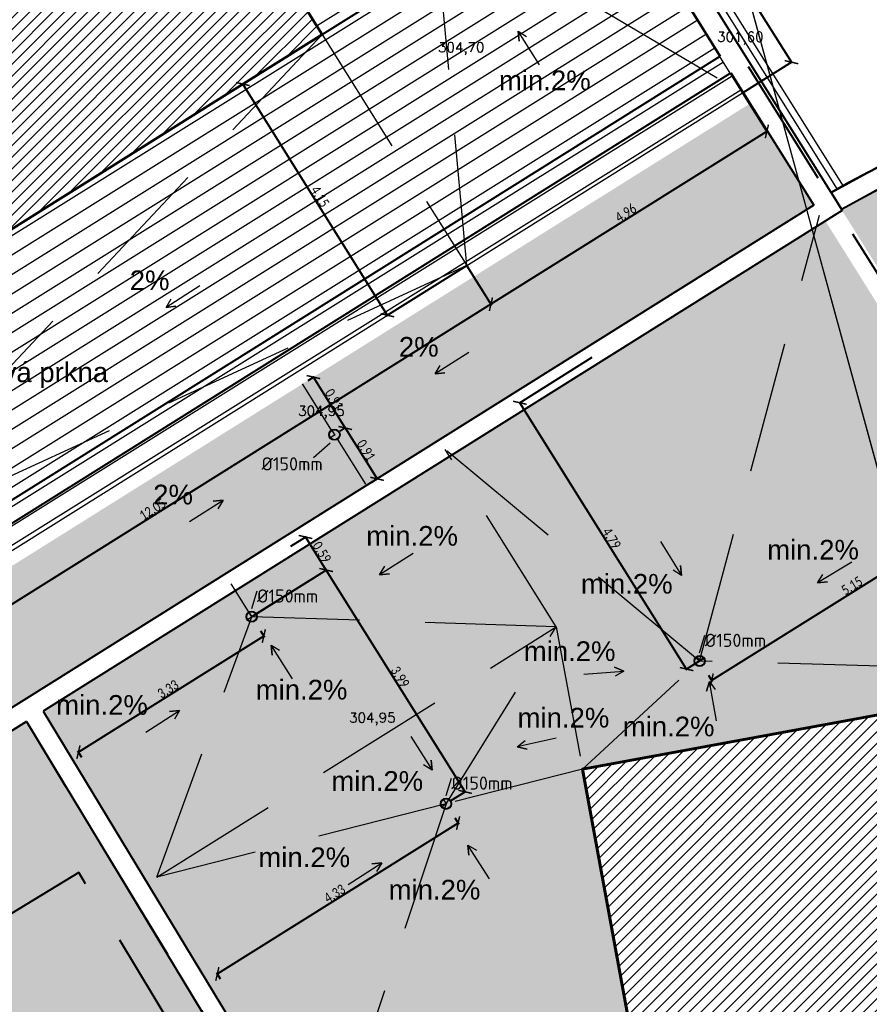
# Model space of a CAD drawing. Header units: metres. Extents: x -741772 to -729469, y -1051765 to -1042288.
# Drawn here: x -741407.81 to -741394.87, y -1051392.93 to -1051377.94 of the extents above; entities that cross this region are included whole.
import ezdxf

# ---------------------------------------------------------------- set-up
doc = ezdxf.new("R2010")
doc.units = ezdxf.units.M
doc.header["$LTSCALE"] = 4
doc.header["$MEASUREMENT"] = 0
doc.linetypes.add('DASHED', pattern=[0.75, 0.5, -0.25])
doc.linetypes.add('ČERCHOVANÁ', pattern=[1, 0.5, -0.25, 0, -0.25])
doc.layers.get('Defpoints').update_dxf_attribs({"lineweight": 9})
for name, color, linetype, lineweight in [('_navrhovany stav objekty', 253, 'Continuous', 25), ('_navrhovany stav ploch', 253, 'Continuous', 25), ('_navrhovany stav podzemni', 253, 'DASHED', 25), ('ABMV_popisky', 7, 'Continuous', 15), ('ABMV_popisky objektu', 7, 'Continuous', 9), ('ABMV_popisky povrchu', 250, 'Continuous', 9), ('ABMV_TERASY_ODVODNENI', 7, 'Continuous', 13), ('K_OSY', 7, 'Continuous', 9), ('K_TERASY', 251, 'Continuous', 5), ('K_VPUSTE', 251, 'Continuous', 5)]:
    doc.layers.add(name, color=color, linetype=linetype, lineweight=lineweight)
for name, color, linetype, lineweight, true_color in [('ABMV_popisy vysek', 251, 'Continuous', 15, 0x505050), ('ABMV_TERASY', 7, 'Continuous', 13, 0xbc7676), ('Katastr_1', 7, 'Continuous', 13, 0xafbfcf), ('ZELEN-NAVRH-NA KONSTRUKCI', 7, 'Continuous', 15, 0xadbb3e)]:
    doc.layers.add(name, color=color, linetype=linetype, lineweight=lineweight, true_color=true_color)
doc.layers.add('ABMV_sachty', color=6, linetype='Continuous')
doc.layers.add('ZELEN-NAVRH', color=7, linetype='Continuous', true_color=0x868970)
doc.styles.add('Calibri', font='calibri.ttf', dxfattribs={"width": 0.8, "height": 1.5})
doc.styles.add('CARY', font='simplex.shx', dxfattribs={"height": 1.5})
doc.styles.add('ISOCPEUR_3', font='isocpeur.ttf', dxfattribs={"height": 100})
doc.styles.get("Standard").update_dxf_attribs({"font": 'arial.ttf'})
doc.dimstyles.new('PARTER _100', dxfattribs={"dimtxt": 1.5, "dimasz": 0.2, "dimexe": 0.18, "dimexo": 0.0625, "dimgap": 0.12, "dimtad": 1, "dimzin": 0, "dimdsep": 46, "dimtxsty": 'Calibri', "dimblk": 'ARCHTICK', "dimcen": 0.09, "dimclrd": 256, "dimclre": 256, "dimadec": 0, "dimazin": 0, "dimtfac": 1, "dimtofl": 0, "dimtmove": 0, "dimatfit": 3, "dimfxl": 1, "dimtolj": 1, "dimtzin": 0, "dimarcsym": 0})
pattern_1 = [(45, (0, 0), (-0.088388347648, 0.088388347648), [])]
pattern_2 = [(50, (0, 0), (1.0758902739, -0.0941282025), [0.1125, -1.2375]), (355, (0, 0), (-0.2081270004, 1.12828820055), [0.09, -0.99]), (100.45144446, (0.0897, -0.0078), (0.8677632701, 1.03415998645), [0.095610288, -1.051713168]), (46.1842, (0, 0.3), (1.600861996, -0.2482789212), [0.16875, -1.85625]), (96.63563549, (0.1334, 0.2793), (1.4019929185, 1.4611779012), [0.143415513, -1.57757064]), (351.18416399, (0, 0.3), (1.4019929176, 1.4611779004), [0.135, -1.4850000015]), (21, (0.15, 0.225), (0.8953605782, -0.603928336), [0.1125, -1.2375]), (326, (0.15, 0.225), (0.3649729979, 1.0877250676), [0.09, -0.99]), (71.45144474, (0.2246, 0.1747), (1.2603335651, 0.4837967292), [0.095610285, -1.051713168]), (37.5, (0, 0), (0.01823978298, 0.49934078075), [0, -0.978, 0, -1.005, 0, -0.99375]), (7.5, (0, 0), (0.39460430616, 0.59161756782), [0, -0.573, 0, -0.9555, 0, -0.37875]), (327.5, (-0.3345, 0), (0.80073365426, -0.0338323076), [0, -0.375, 0, -1.17, 0, -1.5525]), (317.5, (-0.4845, 0), (0.874779254, 0.1501574735), [0, -0.4875, 0, -0.777, 0, -1.1025])]

# ---------------------------------------------------------------- blocks, each defined once
blk = doc.blocks.new('katastr nemovistosti')
at = {"layer": 'Katastr_1'}
for p, q in [((16.89, 3.06), (-1.69, 71.08)), ((8.3, 34.5), (16.89, 3.06))]:
    blk.add_line(p, q, dxfattribs=at)
blk = doc.blocks.new('_ArchTick')
at = {"color": 0, "linetype": 'ByBlock', "const_width": 0.15}
blk.add_lwpolyline([(-0.5, -0.5), (0.5, 0.5)], dxfattribs=at)
blk = doc.blocks.new('*D137')
at = {"layer": 'Defpoints', "color": 0, "transparency": 16777216}
for p in [(-741401.411, -1051376.231), (-741400.963, -1051376.758), (-741403.208, -1051378.164)]:
    blk.add_point(p, dxfattribs=at)
at = {"layer": 'K_VPUSTE', "lineweight": -2, "transparency": 16777216}
for p, q in [((-741401.406, -1051376.228), (-741401.311, -1051376.169)), ((-741401.327, -1051376.178), (-741400.963, -1051376.758)), ((-741403.202, -1051378.161), (-741400.948, -1051376.749))]:
    blk.add_line(p, q, dxfattribs=at)
at = {"layer": 'K_VPUSTE', "lineweight": -2, "transparency": 16777216, "xscale": 0.15, "yscale": 0.15, "zscale": 0.15}
for p, rotation in [((-741401.327, -1051376.178), 122.0612498858782), ((-741400.963, -1051376.758), 302.0612498858782)]:
    blk.add_blockref('_ArchTick', p, dxfattribs=dict(at, rotation=rotation))
at = {"layer": 'K_VPUSTE', "color": 0, "transparency": 16777216, "insert": (-741401.07, -1051376.421), "char_height": 0.15, "width": 0.10203, "attachment_point": 5, "rotation": 302.0612, "style": 'Calibri'}
blk.add_mtext('\\A1;0.68', dxfattribs=at)
blk = doc.blocks.new('SLK_prostup_strop_kulaty - SLK_prostup_strop_kulaty-1661807-k_1pp')
at = {"lineweight": 5}
blk.add_circle((0, 0), 75, dxfattribs=at)
at = {"layer": 'K_OSY', "linetype": 'ČERCHOVANÁ', "lineweight": 5, "ltscale": 10}
for p, q in [((-90, 0), (90, 0)), ((0, 90), (0, -90))]:
    blk.add_line(p, q, dxfattribs=at)
blk = doc.blocks.new('*D144')
at = {"layer": 'Defpoints', "color": 0, "transparency": 16777216}
for p in [(-741401.186, -1051390.087), (-741404.8, -1051392.468), (-741404.747, -1051392.553)]:
    blk.add_point(p, dxfattribs=at)
at = {"layer": 'K_VPUSTE', "lineweight": -2, "transparency": 16777216}
for p, q in [((-741401.133, -1051390.171), (-741404.8, -1051392.468)), ((-741401.182, -1051390.092), (-741401.123, -1051390.187)), ((-741404.75, -1051392.548), (-741404.809, -1051392.453))]:
    blk.add_line(p, q, dxfattribs=at)
at = {"layer": 'K_VPUSTE', "lineweight": -2, "transparency": 16777216, "xscale": 0.15, "yscale": 0.15, "zscale": 0.15}
for p, rotation in [((-741401.133, -1051390.171), 32.06124777375148), ((-741404.8, -1051392.468), 212.0612477737515)]:
    blk.add_blockref('_ArchTick', p, dxfattribs=dict(at, rotation=rotation))
at = {"layer": 'K_VPUSTE', "color": 0, "transparency": 16777216, "insert": (-741403.013, -1051391.245), "char_height": 0.15, "width": 0.10617, "attachment_point": 5, "rotation": 32.0612, "style": 'Calibri'}
blk.add_mtext('\\A1;4.33', dxfattribs=at)
blk = doc.blocks.new('*D145')
at = {"layer": 'Defpoints', "color": 0, "transparency": 16777216}
for p in [(-741403.142, -1051386.317), (-741404.277, -1051387.028), (-741401.237, -1051389.827)]:
    blk.add_point(p, dxfattribs=at)
at = {"layer": 'K_VPUSTE', "lineweight": -2, "transparency": 16777216}
for p, q in [((-741404.271, -1051387.025), (-741403.127, -1051386.308)), ((-741401.026, -1051389.695), (-741403.142, -1051386.317)), ((-741401.232, -1051389.824), (-741401.011, -1051389.686))]:
    blk.add_line(p, q, dxfattribs=at)
at = {"layer": 'K_VPUSTE', "lineweight": -2, "transparency": 16777216, "xscale": 0.15, "yscale": 0.15, "zscale": 0.15}
for p, rotation in [((-741403.142, -1051386.317), 122.0612498858782), ((-741401.026, -1051389.695), 302.0612498858782)]:
    blk.add_blockref('_ArchTick', p, dxfattribs=dict(at, rotation=rotation))
at = {"layer": 'K_VPUSTE', "color": 0, "transparency": 16777216, "insert": (-741402.017, -1051387.945), "char_height": 0.15, "width": 0.10949, "attachment_point": 5, "rotation": 302.0612, "style": 'Calibri'}
blk.add_mtext('\\A1;3.99', dxfattribs=at)
blk = doc.blocks.new('*D146')
at = {"layer": 'Defpoints', "color": 0, "transparency": 16777216}
for p in [(-741403.457, -1051385.814), (-741403.686, -1051385.958), (-741404.197, -1051386.978)]:
    blk.add_point(p, dxfattribs=at)
at = {"layer": 'K_VPUSTE', "lineweight": -2, "transparency": 16777216}
for p, q in [((-741403.681, -1051385.954), (-741403.442, -1051385.805)), ((-741403.142, -1051386.317), (-741403.457, -1051385.814)), ((-741404.192, -1051386.975), (-741403.127, -1051386.308))]:
    blk.add_line(p, q, dxfattribs=at)
at = {"layer": 'K_VPUSTE', "lineweight": -2, "transparency": 16777216, "xscale": 0.15, "yscale": 0.15, "zscale": 0.15}
for p, rotation in [((-741403.457, -1051385.814), 122.0612498858782), ((-741403.142, -1051386.317), 302.0612498858782)]:
    blk.add_blockref('_ArchTick', p, dxfattribs=dict(at, rotation=rotation))
at = {"layer": 'K_VPUSTE', "color": 0, "transparency": 16777216, "insert": (-741403.208, -1051386.045), "char_height": 0.15, "width": 0.10949, "attachment_point": 5, "rotation": 302.0612, "style": 'Calibri'}
blk.add_mtext('\\A1;0.59', dxfattribs=at)
blk = doc.blocks.new('*D147')
at = {"layer": 'Defpoints', "color": 0, "transparency": 16777216}
for p in [(-741404.146, -1051387.238), (-741406.916, -1051389.091), (-741406.862, -1051389.175)]:
    blk.add_point(p, dxfattribs=at)
at = {"layer": 'K_VPUSTE', "lineweight": -2, "transparency": 16777216}
for p, q in [((-741404.092, -1051387.322), (-741406.916, -1051389.091)), ((-741404.142, -1051387.243), (-741404.083, -1051387.338)), ((-741406.866, -1051389.17), (-741406.925, -1051389.075))]:
    blk.add_line(p, q, dxfattribs=at)
at = {"layer": 'K_VPUSTE', "lineweight": -2, "transparency": 16777216, "xscale": 0.15, "yscale": 0.15, "zscale": 0.15}
for p, rotation in [((-741404.092, -1051387.322), 32.06124777375148), ((-741406.916, -1051389.091), 212.0612477737515)]:
    blk.add_blockref('_ArchTick', p, dxfattribs=dict(at, rotation=rotation))
at = {"layer": 'K_VPUSTE', "color": 0, "transparency": 16777216, "insert": (-741405.551, -1051388.131), "char_height": 0.15, "width": 0.10617, "attachment_point": 5, "rotation": 32.0612, "style": 'Calibri'}
blk.add_mtext('\\A1;3.33', dxfattribs=at)
blk = doc.blocks.new('*D148')
at = {"layer": 'Defpoints', "color": 0, "transparency": 16777216}
for p in [(-741399.091, -1051383.079), (-741400.193, -1051383.77), (-741397.376, -1051387.653)]:
    blk.add_point(p, dxfattribs=at)
at = {"layer": 'K_VPUSTE', "lineweight": -2, "transparency": 16777216}
for p, q in [((-741399.096, -1051383.083), (-741400.208, -1051383.779)), ((-741397.652, -1051387.826), (-741400.193, -1051383.77)), ((-741397.381, -1051387.656), (-741397.668, -1051387.836))]:
    blk.add_line(p, q, dxfattribs=at)
at = {"layer": 'K_VPUSTE', "lineweight": -2, "transparency": 16777216, "xscale": 0.15, "yscale": 0.15, "zscale": 0.15}
for p, rotation in [((-741400.193, -1051383.77), 122.0612498858782), ((-741397.652, -1051387.826), 302.0612498858782)]:
    blk.add_blockref('_ArchTick', p, dxfattribs=dict(at, rotation=rotation))
at = {"layer": 'K_VPUSTE', "color": 0, "transparency": 16777216, "insert": (-741398.795, -1051385.834), "char_height": 0.15, "width": 0.10949, "attachment_point": 5, "rotation": 302.0612, "style": 'Calibri'}
blk.add_mtext('\\A1;4.79', dxfattribs=at)
blk = doc.blocks.new('*D149')
at = {"layer": 'Defpoints', "color": 0, "transparency": 16777216}
for p in [(-741392.906, -1051385.263), (-741392.853, -1051385.348), (-741397.324, -1051387.913)]:
    blk.add_point(p, dxfattribs=at)
at = {"layer": 'K_VPUSTE', "lineweight": -2, "transparency": 16777216}
for p, q in [((-741392.856, -1051385.342), (-741392.915, -1051385.248)), ((-741397.271, -1051387.997), (-741392.906, -1051385.263)), ((-741397.321, -1051387.918), (-741397.262, -1051388.013))]:
    blk.add_line(p, q, dxfattribs=at)
at = {"layer": 'K_VPUSTE', "lineweight": -2, "transparency": 16777216, "xscale": 0.15, "yscale": 0.15, "zscale": 0.15}
for p, rotation in [((-741392.906, -1051385.263), 32.06124777375154), ((-741397.271, -1051387.997), 212.0612477737515)]:
    blk.add_blockref('_ArchTick', p, dxfattribs=dict(at, rotation=rotation))
at = {"layer": 'K_VPUSTE', "color": 0, "transparency": 16777216, "insert": (-741395.135, -1051386.555), "char_height": 0.15, "width": 0.10617, "attachment_point": 5, "rotation": 32.0612, "style": 'Calibri'}
blk.add_mtext('\\A1;5.15', dxfattribs=at)
blk = doc.blocks.new('*D150')
at = {"layer": 'Defpoints', "color": 0, "transparency": 16777216}
for p in [(-741403.422, -1051383.432), (-741403.337, -1051383.379), (-741402.937, -1051384.207)]:
    blk.add_point(p, dxfattribs=at)
at = {"layer": 'K_VPUSTE', "lineweight": -2, "transparency": 16777216}
for p, q in [((-741403.416, -1051383.429), (-741403.322, -1051383.37)), ((-741402.852, -1051384.154), (-741403.337, -1051383.379)), ((-741402.931, -1051384.203), (-741402.837, -1051384.144))]:
    blk.add_line(p, q, dxfattribs=at)
at = {"layer": 'K_VPUSTE', "lineweight": -2, "transparency": 16777216, "xscale": 0.15, "yscale": 0.15, "zscale": 0.15}
for p, rotation in [((-741403.337, -1051383.379), 122.0612498858782), ((-741402.852, -1051384.154), 302.0612498858782)]:
    blk.add_blockref('_ArchTick', p, dxfattribs=dict(at, rotation=rotation))
at = {"layer": 'K_VPUSTE', "color": 0, "transparency": 16777216, "insert": (-741403.019, -1051383.719), "char_height": 0.15, "width": 0.10949, "attachment_point": 5, "rotation": 302.0612, "style": 'Calibri'}
blk.add_mtext('\\A1;0.91', dxfattribs=at)
blk = doc.blocks.new('*D151')
at = {"layer": 'Defpoints', "color": 0, "transparency": 16777216}
for p in [(-741402.937, -1051384.207), (-741402.367, -1051384.928), (-741402.452, -1051384.981)]:
    blk.add_point(p, dxfattribs=at)
at = {"layer": 'K_VPUSTE', "lineweight": -2, "transparency": 16777216}
for p, q in [((-741402.931, -1051384.203), (-741402.837, -1051384.144)), ((-741402.852, -1051384.154), (-741402.367, -1051384.928)), ((-741402.446, -1051384.978), (-741402.352, -1051384.918))]:
    blk.add_line(p, q, dxfattribs=at)
at = {"layer": 'K_VPUSTE', "lineweight": -2, "transparency": 16777216, "xscale": 0.15, "yscale": 0.15, "zscale": 0.15}
for p, rotation in [((-741402.852, -1051384.154), 122.0664494828749), ((-741402.367, -1051384.928), 302.0664494828749)]:
    blk.add_blockref('_ArchTick', p, dxfattribs=dict(at, rotation=rotation))
at = {"layer": 'K_VPUSTE', "color": 0, "transparency": 16777216, "insert": (-741402.534, -1051384.494), "char_height": 0.15, "width": 0.10949, "attachment_point": 5, "rotation": 302.0664, "style": 'Calibri'}
blk.add_mtext('\\A1;0.91', dxfattribs=at)
blk = doc.blocks.new('*D1960')
at = {"layer": 'Defpoints', "color": 0, "transparency": 16777216}
for p in [(-741399.318, -1051375.025), (-741396.056, -1051378.583), (-741396.799, -1051379.048)]:
    blk.add_point(p, dxfattribs=at)
at = {"layer": 'K_TERASY', "lineweight": -2, "transparency": 16777216}
for p, q in [((-741399.313, -1051375.022), (-741398.56, -1051374.551)), ((-741398.576, -1051374.56), (-741396.056, -1051378.583)), ((-741396.793, -1051379.044), (-741396.041, -1051378.573))]:
    blk.add_line(p, q, dxfattribs=at)
at = {"layer": 'K_TERASY', "lineweight": -2, "transparency": 16777216, "xscale": 0.1500002173907132, "yscale": 0.1500002173907132, "zscale": 0.1500002173907132}
for p, rotation in [((-741398.576, -1051374.56), 122.0616390713164), ((-741396.056, -1051378.583), 302.0616390713164)]:
    blk.add_blockref('_ArchTick', p, dxfattribs=dict(at, rotation=rotation))
at = {"layer": 'K_TERASY', "color": 0, "transparency": 16777216, "insert": (-741397.241, -1051376.525), "char_height": 0.15, "attachment_point": 5, "rotation": 302.0616, "style": 'Calibri'}
blk.add_mtext('\\A1;4.75', dxfattribs=at)
blk = doc.blocks.new('*D1943')
at = {"layer": 'Defpoints', "color": 0, "transparency": 16777216}
for p in [(-741396.799, -1051379.048), (-741401.002, -1051381.681), (-741400.633, -1051382.269)]:
    blk.add_point(p, dxfattribs=at)
at = {"layer": 'K_TERASY', "lineweight": -2, "transparency": 16777216}
for p, q in [((-741396.795, -1051379.053), (-741396.42, -1051379.652)), ((-741396.43, -1051379.637), (-741400.633, -1051382.269)), ((-741400.999, -1051381.686), (-741400.624, -1051382.285))]:
    blk.add_line(p, q, dxfattribs=at)
at = {"layer": 'K_TERASY', "lineweight": -2, "transparency": 16777216, "xscale": 0.1500001449271071, "yscale": 0.1500001449271071, "zscale": 0.1500001449271071}
for p, rotation in [((-741396.43, -1051379.637), 32.06030296627123), ((-741400.633, -1051382.269), 212.0603029662713)]:
    blk.add_blockref('_ArchTick', p, dxfattribs=dict(at, rotation=rotation))
at = {"layer": 'K_TERASY', "color": 0, "transparency": 16777216, "insert": (-741398.579, -1051380.878), "char_height": 0.15, "attachment_point": 5, "rotation": 32.0603, "style": 'Calibri'}
blk.add_mtext('\\A1;4.96', dxfattribs=at)
blk = doc.blocks.new('*D1944')
at = {"layer": 'Defpoints', "color": 0, "transparency": 16777216}
for p in [(-741401.002, -1051381.68), (-741411.214, -1051388.078), (-741410.845, -1051388.666)]:
    blk.add_point(p, dxfattribs=at)
at = {"layer": 'K_TERASY', "lineweight": -2, "transparency": 16777216}
for p, q in [((-741400.998, -1051381.685), (-741400.623, -1051382.284)), ((-741400.633, -1051382.269), (-741410.845, -1051388.666)), ((-741411.211, -1051388.083), (-741410.836, -1051388.682))]:
    blk.add_line(p, q, dxfattribs=at)
at = {"layer": 'K_TERASY', "lineweight": -2, "transparency": 16777216, "xscale": 0.1500001449271071, "yscale": 0.1500001449271071, "zscale": 0.1500001449271071}
for p, rotation in [((-741400.633, -1051382.269), 32.06384969091472), ((-741410.845, -1051388.666), 212.0638496909148)]:
    blk.add_blockref('_ArchTick', p, dxfattribs=dict(at, rotation=rotation))
at = {"layer": 'K_TERASY', "color": 0, "transparency": 16777216, "insert": (-741405.786, -1051385.392), "char_height": 0.15, "attachment_point": 5, "rotation": 32.0638, "style": 'Calibri'}
blk.add_mtext('\\A1;12.05', dxfattribs=at)
blk = doc.blocks.new('*D1941')
at = {"layer": 'Defpoints', "color": 0, "transparency": 16777216}
for p in [(-741403.202, -1051378.16), (-741401.001, -1051381.682), (-741402.211, -1051382.437)]:
    blk.add_point(p, dxfattribs=at)
at = {"layer": 'K_TERASY', "lineweight": -2, "transparency": 16777216}
for p, q in [((-741403.207, -1051378.164), (-741404.426, -1051378.926)), ((-741404.411, -1051378.916), (-741402.211, -1051382.437)), ((-741401.007, -1051381.685), (-741402.226, -1051382.447))]:
    blk.add_line(p, q, dxfattribs=at)
at = {"layer": 'K_TERASY', "lineweight": -2, "transparency": 16777216, "xscale": 0.1500001449271071, "yscale": 0.1500001449271071, "zscale": 0.1500001449271071}
for p, rotation in [((-741404.411, -1051378.916), 121.9977813199432), ((-741402.211, -1051382.437), 301.9977813199432)]:
    blk.add_blockref('_ArchTick', p, dxfattribs=dict(at, rotation=rotation))
at = {"layer": 'K_TERASY', "color": 0, "transparency": 16777216, "insert": (-741403.236, -1051380.63), "char_height": 0.15, "attachment_point": 5, "rotation": 301.9978, "style": 'Calibri'}
blk.add_mtext('\\A1;4.15', dxfattribs=at)

msp = doc.modelspace()

# ---------------------------------------------------------------- hatches: boundary and pattern name
at = {"layer": 'ABMV_popisky'}
h = msp.add_hatch(dxfattribs=at)
h.set_pattern_fill('ANSI31', color=256)
h.set_pattern_definition(pattern_1)
h.paths.add_polyline_path([(-741425.647, -1051365.788), (-741413.909, -1051358.436), (-741413.511, -1051359.072), (-741413.804, -1051359.255), (-741412.527, -1051361.293), (-741413.714, -1051362.036), (-741413.167, -1051362.909), (-741412.874, -1051362.726), (-741412.476, -1051363.362), (-741412.569, -1051363.42), (-741411.242, -1051365.539), (-741411.149, -1051365.48), (-741410.783, -1051366.065), (-741409.596, -1051365.322), (-741409.198, -1051365.958), (-741409.491, -1051366.141), (-741408.252, -1051368.118), (-741409.439, -1051368.861), (-741408.872, -1051369.765), (-741408.58, -1051369.582), (-741408.182, -1051370.218), (-741408.275, -1051370.276), (-741406.948, -1051372.395), (-741406.855, -1051372.336), (-741405.78, -1051374.052), (-741405.873, -1051374.11), (-741404.546, -1051376.229), (-741404.453, -1051376.171), (-741403.205, -1051378.163), (-741404.9, -1051379.225), (-741405.748, -1051379.755), (-741406.701, -1051380.353), (-741407.231, -1051380.684), (-741409.562, -1051382.144), (-741409.62, -1051382.051), (-741410.467, -1051382.582), (-741410.409, -1051382.675), (-741411.893, -1051383.604), (-741414.852, -1051378.879), (-741414.883, -1051378.828), (-741416.324, -1051379.731), (-741416.292, -1051379.782), (-741416.716, -1051380.047), (-741417.844, -1051378.246), (-741417.751, -1051378.188), (-741418.282, -1051377.34), (-741418.375, -1051377.399), (-741420.182, -1051374.401), (-741420.139, -1051374.374), (-741420.67, -1051373.527), (-741420.763, -1051373.585), (-741423.683, -1051368.924), (-741424.214, -1051368.076)])
h = msp.add_hatch(dxfattribs=at)
h.set_pattern_fill('ANSI31', color=256)
h.set_pattern_definition(pattern_1)
h.paths.add_polyline_path([(-741396.986, -1051401.595), (-741397.371, -1051399.505), (-741397.263, -1051399.485), (-741397.444, -1051398.501), (-741397.552, -1051398.521), (-741397.914, -1051396.554), (-741397.806, -1051396.534), (-741397.987, -1051395.551), (-741398.095, -1051395.571), (-741399.239, -1051389.35), (-741394.484, -1051388.475), (-741392.517, -1051388.113), (-741390.796, -1051387.796), (-741389.813, -1051387.615), (-741383.912, -1051386.53), (-741383.892, -1051386.638), (-741382.908, -1051386.457), (-741382.928, -1051386.349), (-741379.486, -1051385.715), (-741379.466, -1051385.823), (-741378.483, -1051385.642), (-741378.503, -1051385.534), (-741376.659, -1051385.195), (-741376.478, -1051386.178), (-741376.586, -1051386.198), (-741376.278, -1051387.87), (-741376.17, -1051387.85), (-741375.944, -1051389.08), (-741376.052, -1051389.1), (-741375.894, -1051389.96), (-741374.621, -1051389.726), (-741374.856, -1051393.199), (-741374.966, -1051393.191), (-741375.034, -1051394.189), (-741374.924, -1051394.196), (-741375.154, -1051397.577), (-741376.087, -1051397.749), (-741376.113, -1051397.606), (-741380.293, -1051398.375), (-741380.267, -1051398.518), (-741381.988, -1051398.835), (-741382.014, -1051398.692), (-741388.284, -1051399.846), (-741388.258, -1051399.988), (-741389.979, -1051400.305), (-741390.005, -1051400.163), (-741396.029, -1051401.271), (-741396.003, -1051401.414)])
at = {"layer": 'ABMV_TERASY'}
h = msp.add_hatch(dxfattribs=at)
h.set_pattern_fill('ANSI31', color=256, scale=2, angle=167)
h.set_pattern_definition([(212, (0, 0), (0.13247981606, -0.21201202404), [])])
h.paths.add_polyline_path([(-741411.639, -1051354.727), (-741426.377, -1051363.945), (-741425.342, -1051365.597), (-741413.911, -1051358.439), (-741413.511, -1051359.072), (-741413.804, -1051359.255), (-741412.527, -1051361.293), (-741413.714, -1051362.036), (-741413.714, -1051362.036), (-741413.167, -1051362.909), (-741412.874, -1051362.726), (-741412.476, -1051363.362), (-741412.57, -1051363.42), (-741411.242, -1051365.539), (-741411.149, -1051365.48), (-741410.783, -1051366.065), (-741409.596, -1051365.322), (-741409.596, -1051365.322), (-741409.198, -1051365.958), (-741409.491, -1051366.14), (-741408.252, -1051368.118), (-741409.439, -1051368.861), (-741408.872, -1051369.765), (-741408.58, -1051369.582), (-741408.182, -1051370.218), (-741408.275, -1051370.276), (-741406.948, -1051372.395), (-741406.855, -1051372.336), (-741405.78, -1051374.052), (-741405.873, -1051374.11), (-741404.546, -1051376.229), (-741404.453, -1051376.171), (-741403.207, -1051378.165), (-741403.207, -1051378.165), (-741411.997, -1051383.671), (-741413.426, -1051384.564), (-741411.214, -1051388.077), (-741396.799, -1051379.048), (-741399.316, -1051375.024), (-741399.106, -1051374.893)])
at = {"layer": 'ZELEN-NAVRH'}
h = msp.add_hatch(dxfattribs=at)
h.set_pattern_fill('AR-CONC', color=256, scale=0.15)
h.set_pattern_definition(pattern_2)
edge = h.paths.add_edge_path()
edge.add_arc((-741371.982, -1051340.169), 3.723, 357.8439, 414.5627)
edge.add_line((-741369.823, -1051337.136), (-741370.468, -1051347.07))
edge.add_line((-741370.468, -1051347.07), (-741368.705, -1051347.187))
edge.add_line((-741368.705, -1051347.187), (-741368.262, -1051340.309))
h.paths.add_polyline_path([(-741420.075, -1051374.689), (-741421.001, -1051375.25), (-741415.89, -1051382.982), (-741415.165, -1051382.528)])
edge = h.paths.add_edge_path()
edge.add_line((-741410.073, -1051329.783), (-741413.757, -1051329.228))
edge.add_line((-741413.757, -1051329.228), (-741416.632, -1051328.795))
edge.add_line((-741416.632, -1051328.795), (-741421.072, -1051329.603))
edge.add_line((-741421.072, -1051329.603), (-741428.621, -1051334.332))
edge.add_line((-741428.621, -1051334.332), (-741426.315, -1051338.013))
edge.add_line((-741426.315, -1051338.013), (-741414.518, -1051330.624))
edge.add_line((-741414.518, -1051330.624), (-741407.91, -1051341.175))
edge.add_line((-741407.91, -1051341.175), (-741406.53, -1051343.378))
edge.add_line((-741406.53, -1051343.378), (-741412.233, -1051346.95))
edge.add_line((-741412.233, -1051346.95), (-741410.433, -1051350.127))
edge.add_arc((-741406.688, -1051363.4), 13.791, 83.8197, 105.7578, ccw=False)
edge.add_line((-741405.203, -1051349.689), (-741404.464, -1051337.833))
edge.add_line((-741404.464, -1051337.833), (-741407.943, -1051337.595))
edge.add_line((-741407.943, -1051337.595), (-741410.073, -1051329.783))
edge = h.paths.add_edge_path()
edge.add_line((-741412.233, -1051346.95), (-741415.307, -1051348.876))
edge.add_line((-741415.307, -1051348.876), (-741413.631, -1051351.551))
edge.add_arc((-741406.802, -1051362.589), 12.979, 106.2491, 121.7461, ccw=False)
edge.add_line((-741410.434, -1051350.128), (-741412.233, -1051346.95))
h.paths.add_polyline_path([(-741427.664, -1051362.573), (-741428.857, -1051363.324), (-741422.124, -1051373.534), (-741421.16, -1051372.95)])
h.paths.add_polyline_path([(-741399.07, -1051340.637), (-741402.821, -1051340.405), (-741403.407, -1051349.811), (-741400.093, -1051350.035), (-741399.738, -1051344.792), (-741386.044, -1051345.719), (-741385.781, -1051341.457)])
h.paths.add_polyline_path([(-741370.497, -1051343.6), (-741375.128, -1051343.301), (-741377.129, -1051343.168), (-741377.062, -1051341.998), (-741383.635, -1051341.591), (-741383.899, -1051345.862), (-741371.702, -1051346.686), (-741370.682, -1051346.755)])
h.paths.add_polyline_path([(-741431.989, -1051355.668), (-741437.006, -1051347.658), (-741438.595, -1051348.654), (-741437.78, -1051349.851), (-741429.896, -1051361.797), (-741428.642, -1051361.012)])
h = msp.add_hatch(dxfattribs=at)
h.set_pattern_fill('AR-CONC', color=256, scale=0.15)
h.set_pattern_definition(pattern_2)
edge = h.paths.add_edge_path()
edge.add_line((-741391.94, -1051382.204), (-741375.541, -1051379.194))
edge.add_line((-741375.541, -1051379.194), (-741385.271, -1051378.532))
edge.add_arc((-741386.456, -1051396.388), 17.895, 86.204, 119.595)
edge.add_line((-741395.294, -1051380.827), (-741391.054, -1051387.596))
edge.add_line((-741391.054, -1051387.596), (-741390.914, -1051387.819))
edge.add_line((-741390.914, -1051387.819), (-741391.94, -1051382.204))
edge = h.paths.add_edge_path()
edge.add_line((-741371.741, -1051389.196), (-741374.622, -1051389.727))
edge.add_line((-741374.622, -1051389.727), (-741375.156, -1051397.578))
edge.add_line((-741375.156, -1051397.578), (-741374.404, -1051397.439))
edge.add_arc((-741374.899, -1051394.729), 2.755, 280.3521, 358.8151)
edge.add_line((-741372.145, -1051394.786), (-741371.741, -1051389.196))
h.paths.add_polyline_path([(-741407.711, -1051388.625), (-741410.32, -1051390.263), (-741413.758, -1051384.774), (-741414.428, -1051385.193), (-741406.993, -1051396.296), (-741403.422, -1051395.639)])
at = {"layer": 'ZELEN-NAVRH-NA KONSTRUKCI', "linetype": 'Continuous', "ltscale": 2}
h = msp.add_hatch(dxfattribs=at)
h.set_pattern_fill('AR-CONC', color=256, scale=0.1)
h.set_pattern_definition([(50, (0, 0), (0.7172601826, -0.06275213498), [0.075, -0.825]), (355, (0, 0), (-0.1387513336, 0.7521921337), [0.06, -0.66]), (100.45144446, (0.0598, -0.0052), (0.57850884673, 0.68943999097), [0.063740192, -0.701142112]), (46.1842, (0, 0.2), (1.0672413307, -0.1655192808), [0.1125, -1.2375]), (96.63563549, (0.0889, 0.1862), (0.9346619457, 0.9741186008), [0.095610342, -1.05171376]), (351.18416399, (0, 0.2), (0.9346619451, 0.9741186003), [0.09, -0.990000001]), (21, (0.1, 0.15), (0.59690705212, -0.40261889067), [0.075, -0.825]), (326, (0.1, 0.15), (0.24331533192, 0.72515004505), [0.06, -0.66]), (71.45144474, (0.14974, 0.11645), (0.84022237673, 0.3225311528), [0.06374019, -0.701142112]), (37.5, (0, 0), (0.012159855317, 0.33289385383), [0, -0.652, 0, -0.67, 0, -0.6625]), (7.5, (0, 0), (0.26306953744, 0.39441171188), [0, -0.382, 0, -0.637, 0, -0.2525]), (327.5, (-0.223, 0), (0.53382243617, -0.022554871734), [0, -0.25, 0, -0.78, 0, -1.035]), (317.5, (-0.323, 0), (0.58318616934, 0.10010498233), [0, -0.325, 0, -0.518, 0, -0.735])])
h.paths.add_polyline_path([(-741399.241, -1051389.351), (-741391.231, -1051387.877), (-741395.548, -1051380.987), (-741407.452, -1051388.472), (-741403.143, -1051395.588), (-741398.259, -1051394.688)])
h.paths.add_polyline_path([(-741395.718, -1051380.763), (-741396.688, -1051379.214), (-741411.195, -1051388.301), (-741410.225, -1051389.85)])
h.paths.add_polyline_path([(-741413.885, -1051351.711), (-741414.685, -1051350.434), (-741429.217, -1051359.537), (-741428.401, -1051360.86)])
edge = h.paths.add_edge_path()
edge.add_arc((-741406.802, -1051362.586), 11.127, 86.8992, 105.5103)
edge.add_line((-741409.778, -1051351.865), (-741407.486, -1051355.703))
edge.add_arc((-741406.802, -1051362.589), 6.919, 86.1173, 95.6735, ccw=False)
edge.add_line((-741406.333, -1051355.685), (-741406.201, -1051351.476))
h.paths.add_polyline_path([(-741400.095, -1051350.054), (-741403.407, -1051349.792), (-741403.522, -1051351.658), (-741406.201, -1051351.476), (-741406.333, -1051355.685), (-741400.504, -1051356.081)])
h.paths.add_polyline_path([(-741427.415, -1051362.425), (-741426.56, -1051363.771), (-741412.054, -1051354.635), (-741412.906, -1051353.281), (-741412.906, -1051353.281), (-741412.906, -1051353.281)])
edge = h.paths.add_edge_path()
edge.add_line((-741412.644, -1051353.118), (-741410.414, -1051356.687))
edge.add_arc((-741406.861, -1051362.413), 6.738, 95.3213, 121.8227, ccw=False)
edge.add_line((-741407.486, -1051355.703), (-741409.806, -1051351.873))
edge.add_arc((-741406.822, -1051362.532), 11.069, 105.6397, 121.7331)

# ---------------------------------------------------------------- linework, layer by layer
at = {"layer": '_navrhovany stav objekty'}
for p, q in [((-741410.415, -1051356.681), (-741395.293, -1051380.824)), ((-741399.308, -1051375.017), (-741397.14, -1051378.493)), ((-741411.645, -1051387.578), (-741397.14, -1051378.493)), ((-741411.486, -1051387.832), (-741396.979, -1051378.746)), ((-741396.979, -1051378.746), (-741395.716, -1051380.759)), ((-741395.452, -1051380.57), (-741395.282, -1051380.841)), ((-741395.716, -1051380.759), (-741410.224, -1051389.847)), ((-741395.282, -1051380.841), (-741407.454, -1051388.465)), ((-741407.451, -1051388.469), (-741403.281, -1051395.356)), ((-741407.708, -1051388.625), (-741410.319, -1051390.26)), ((-741407.708, -1051388.625), (-741403.458, -1051395.643))]:
    msp.add_line(p, q, dxfattribs=at)
for points in [[(-741395.452, -1051380.57, -0.142145), (-741385.674, -1051378.206)], [(-741374.05, -1051379.291), (-741374.03, -1051379.014), (-741385.566, -1051378.216, 0.144143), (-741395.452, -1051380.57), (-741395.293, -1051380.824, -0.143639), (-741385.536, -1051378.513), (-741374.05, -1051379.292)], [(-741395.293, -1051380.824, -0.147982), (-741385.27, -1051378.529)]]:
    msp.add_lwpolyline(points, format="xyb", dxfattribs=at)
at = {"layer": '_navrhovany stav ploch', "lineweight": 40}
for points in [[(-741409.491, -1051366.141), (-741408.252, -1051368.118), (-741409.439, -1051368.861), (-741408.872, -1051369.765), (-741408.58, -1051369.582), (-741408.182, -1051370.218), (-741408.275, -1051370.276), (-741406.948, -1051372.395), (-741406.855, -1051372.336), (-741405.78, -1051374.052), (-741405.873, -1051374.11), (-741404.546, -1051376.229), (-741404.453, -1051376.171), (-741403.205, -1051378.163), (-741404.9, -1051379.225), (-741405.748, -1051379.755), (-741406.701, -1051380.353), (-741407.231, -1051380.684), (-741409.562, -1051382.144), (-741409.62, -1051382.051), (-741410.467, -1051382.582), (-741410.409, -1051382.675), (-741411.893, -1051383.604), (-741414.852, -1051378.879)], [(-741398.095, -1051395.571), (-741399.239, -1051389.35), (-741394.484, -1051388.475), (-741392.517, -1051388.113), (-741390.796, -1051387.796), (-741389.813, -1051387.615), (-741383.912, -1051386.53), (-741383.892, -1051386.638), (-741382.908, -1051386.457), (-741382.928, -1051386.349), (-741379.486, -1051385.715), (-741379.466, -1051385.823), (-741378.483, -1051385.642), (-741378.503, -1051385.534), (-741376.659, -1051385.195), (-741376.478, -1051386.178), (-741376.586, -1051386.198), (-741376.278, -1051387.87), (-741376.17, -1051387.85), (-741375.944, -1051389.08), (-741376.052, -1051389.1), (-741375.894, -1051389.96), (-741374.621, -1051389.726), (-741374.856, -1051393.199)]]:
    msp.add_lwpolyline(points, dxfattribs=at)
at = {"layer": '_navrhovany stav podzemni', "flags": 128}
msp.add_lwpolyline([(-741400.503, -1051356.078), (-741406.332, -1051355.682, 0.155491), (-741410.413, -1051356.684), (-741390.987, -1051387.83)], format="xyb", dxfattribs=at)
msp.add_lwpolyline([(-741413.916, -1051384.518), (-741410.319, -1051390.26), (-741407.708, -1051388.625), (-741403.458, -1051395.643), (-741398.258, -1051394.686)], dxfattribs=at)
at = {"layer": '_navrhovany stav podzemni'}
msp.add_lwpolyline([(-741410.043, -1051396.561), (-741405.251, -1051393.663), (-741406.91, -1051390.926), (-741411.699, -1051393.824)], close=True, dxfattribs=at)
at = {"layer": 'ABMV_popisky', "linetype": 'ČERCHOVANÁ'}
msp.add_lwpolyline([(-741403.205, -1051378.163), (-741402.002, -1051377.409), (-741404.786, -1051372.964), (-741405.99, -1051373.718)], dxfattribs=at)
at = {"layer": 'ABMV_popisky objektu', "lineweight": 15}
for points in [[(-741398.782, -1051375.056), (-741395.355, -1051380.526)], [(-741398.697, -1051375.003), (-741395.27, -1051380.473)], [(-741400.971, -1051383.004), (-741401.484, -1051383.33), (-741401.333, -1051383.314), (-741401.484, -1051383.33), (-741401.406, -1051383.201)], [(-741405.226, -1051385.58), (-741404.713, -1051385.254), (-741404.864, -1051385.269), (-741404.713, -1051385.254), (-741404.791, -1051385.383)], [(-741398.052, -1051385.884), (-741397.73, -1051386.399), (-741397.744, -1051386.248), (-741397.73, -1051386.399), (-741397.858, -1051386.32)], [(-741401.816, -1051386.063), (-741402.329, -1051386.389), (-741402.177, -1051386.373), (-741402.329, -1051386.389), (-741402.25, -1051386.26)], [(-741395.138, -1051386.195), (-741395.657, -1051386.512), (-741395.506, -1051386.499), (-741395.657, -1051386.512), (-741395.576, -1051386.384)], [(-741403.655, -1051387.974), (-741403.981, -1051387.461), (-741403.966, -1051387.612), (-741403.981, -1051387.461), (-741403.852, -1051387.539)], [(-741399.216, -1051387.902), (-741398.61, -1051387.855), (-741398.751, -1051387.798), (-741398.61, -1051387.855), (-741398.74, -1051387.932)], [(-741397.198, -1051388.614), (-741397.306, -1051388.016), (-741397.349, -1051388.162), (-741397.306, -1051388.016), (-741397.216, -1051388.137)], [(-741405.889, -1051388.784), (-741405.376, -1051388.458), (-741405.527, -1051388.473), (-741405.376, -1051388.458), (-741405.454, -1051388.587)], [(-741401.855, -1051388.852), (-741401.529, -1051389.365), (-741401.545, -1051389.213), (-741401.529, -1051389.365), (-741401.658, -1051389.286)], [(-741399.637, -1051388.877), (-741400.231, -1051389.009), (-741400.083, -1051389.046), (-741400.231, -1051389.009), (-741400.113, -1051388.914)], [(-741400.657, -1051391.02), (-741400.983, -1051390.507), (-741400.968, -1051390.658), (-741400.983, -1051390.507), (-741400.854, -1051390.585)], [(-741402.808, -1051391.104), (-741402.295, -1051390.778), (-741402.447, -1051390.794), (-741402.295, -1051390.778), (-741402.374, -1051390.907)]]:
    msp.add_lwpolyline(points, dxfattribs=at)
at = {"layer": 'ABMV_popisky objektu', "linetype": 'DASHED', "lineweight": 15}
for points in [[(-741399.892, -1051378.626), (-741400.218, -1051378.113), (-741400.202, -1051378.264), (-741400.218, -1051378.113), (-741400.089, -1051378.191)], [(-741405.069, -1051381.991), (-741405.582, -1051382.317), (-741405.431, -1051382.301), (-741405.582, -1051382.317), (-741405.504, -1051382.188)]]:
    msp.add_lwpolyline(points, dxfattribs=at)
at = {"layer": 'ABMV_TERASY'}
msp.add_lwpolyline([(-741409.491, -1051366.14), (-741408.252, -1051368.118), (-741409.439, -1051368.861), (-741408.872, -1051369.765), (-741408.58, -1051369.582), (-741408.182, -1051370.218), (-741408.275, -1051370.276), (-741406.948, -1051372.395), (-741406.855, -1051372.336), (-741405.78, -1051374.052), (-741405.873, -1051374.11), (-741404.546, -1051376.229), (-741404.453, -1051376.171), (-741403.207, -1051378.165), (-741403.207, -1051378.165), (-741411.997, -1051383.671), (-741413.426, -1051384.564), (-741411.214, -1051388.077), (-741396.799, -1051379.048), (-741399.316, -1051375.024), (-741399.106, -1051374.893), (-741411.639, -1051354.727)], dxfattribs=at)
at = {"layer": 'ABMV_TERASY_ODVODNENI', "linetype": 'DASHED'}
for points in [[(-741401.494, -1051376.283), (-741396.799, -1051379.048)], [(-741401.002, -1051381.68), (-741401.494, -1051376.283)], [(-741410.73, -1051386.171), (-741403.205, -1051378.164)], [(-741403.205, -1051378.164), (-741401.002, -1051381.681)], [(-741397.455, -1051387.703), (-741395.631, -1051380.912)], [(-741401.002, -1051381.681), (-741410.73, -1051386.171)], [(-741403.062, -1051384.185), (-741403.501, -1051383.482)], [(-741402.971, -1051384.329), (-741402.546, -1051385.008)], [(-741397.455, -1051387.703), (-741401.33, -1051384.482)], [(-741399.638, -1051387.183), (-741401.33, -1051384.482)], [(-741404.277, -1051387.028), (-741404.592, -1051386.525)], [(-741405.723, -1051390.995), (-741404.277, -1051387.028)], [(-741399.638, -1051387.183), (-741404.277, -1051387.028)], [(-741405.723, -1051390.995), (-741399.638, -1051387.183)], [(-741401.317, -1051389.877), (-741399.638, -1051387.183)], [(-741399.638, -1051387.183), (-741399.239, -1051389.35)], [(-741399.239, -1051389.35), (-741397.455, -1051387.703)], [(-741391.265, -1051387.883), (-741397.455, -1051387.703)], [(-741399.239, -1051389.35), (-741401.317, -1051389.877)], [(-741401.317, -1051389.877), (-741405.723, -1051390.995)], [(-741401.317, -1051389.877), (-741403.078, -1051395.217)]]:
    msp.add_lwpolyline(points, dxfattribs=at)
at = {"layer": 'ABMV_TERASY_ODVODNENI'}
for centre, radius in [((-741403.016, -1051384.257), 0.085), ((-741403.016, -1051384.257), 0.075), ((-741404.277, -1051387.028), 0.085), ((-741404.277, -1051387.028), 0.075), ((-741397.455, -1051387.703), 0.085), ((-741397.455, -1051387.703), 0.075), ((-741401.317, -1051389.877), 0.085), ((-741401.317, -1051389.877), 0.075)]:
    msp.add_circle(centre, radius, dxfattribs=at)
at = {"layer": 'K_VPUSTE'}
for p, q in [((-741403.333, -1051384.602), (-741403.081, -1051384.378)), ((-741404.277, -1051386.904), (-741404.195, -1051386.636)), ((-741397.455, -1051387.579), (-741397.374, -1051387.311)), ((-741401.317, -1051389.753), (-741401.235, -1051389.485))]:
    msp.add_line(p, q, dxfattribs=at)

# ---------------------------------------------------------------- block references
at = {"layer": 'ABMV_sachty', "lineweight": 50}
msp.add_blockref('katastr nemovistosti', (-741406.02, -1051408.39), dxfattribs=at)
at = {"layer": 'K_VPUSTE', "color": 150, "xscale": 0.001, "yscale": 0.001, "zscale": 0.001, "rotation": 32.06124947745832}
for p in [(-741403.016, -1051384.257), (-741404.277, -1051387.028), (-741397.455, -1051387.703), (-741401.317, -1051389.877)]:
    msp.add_blockref('SLK_prostup_strop_kulaty - SLK_prostup_strop_kulaty-1661807-k_1pp', p, dxfattribs=at)

# ---------------------------------------------------------------- texts
at = {"layer": 'ABMV_popisky objektu', "char_height": 0.67343, "attachment_point": 1}
for s, insert in [('{\\fArial|b0|i0|c238|p34;\\H0.44549x;min.2%}', (-741400.511, -1051378.71)), ('{\\fArial|b0|i0|c238|p34;\\H0.44549x;2%}', (-741406.134, -1051381.755)), ('{\\fArial|b0|i0|c238|p34;\\H0.44549x;2%}', (-741402.035, -1051382.768)), ('{\\fArial|b0|i0|c238|p34;\\H0.44549x;2%}', (-741405.777, -1051385.018)), ('{\\fArial|b0|i0|c238|p34;\\H0.44549x;min.2%}', (-741402.532, -1051385.647)), ('{\\fArial|b0|i0|c238|p34;\\H0.44549x;min.2%}', (-741396.425, -1051385.858)), ('{\\fArial|b0|i0|c238|p34;\\H0.44549x;min.2%}', (-741399.263, -1051386.377)), ('{\\fArial|b0|i0|c238|p34;\\H0.44549x;min.2%}', (-741400.133, -1051387.403)), ('{\\fArial|b0|i0|c238|p34;\\H0.44549x;min.2%}', (-741404.216, -1051387.989)), ('{\\fArial|b0|i0|c238|p34;\\H0.44549x;min.2%}', (-741407.255, -1051388.222)), ('{\\fArial|b0|i0|c238|p34;\\H0.44549x;min.2%}', (-741400.227, -1051388.416)), ('{\\fArial|b0|i0|c238|p34;\\H0.44549x;min.2%}', (-741398.625, -1051388.55)), ('{\\fArial|b0|i0|c238|p34;\\H0.44549x;min.2%}', (-741403.063, -1051389.38)), ('{\\fArial|b0|i0|c238|p34;\\H0.44549x;min.2%}', (-741404.175, -1051390.542)), ('{\\fArial|b0|i0|c238|p34;\\H0.44549x;min.2%}', (-741402.191, -1051391.035))]:
    msp.add_mtext_dynamic_manual_height_columns(s, width=10.52756, gutter_width=3.367, heights=[0], dxfattribs=dict(at, insert=insert))
at = {"layer": 'ABMV_popisky povrchu', "insert": (-741409.235, -1051383.155), "char_height": 0.67343, "attachment_point": 1}
msp.add_mtext_dynamic_manual_height_columns('{\\fArial|b0|i0|c238|p34;\\H0.44549x;terasová prkna}', width=10.52756, gutter_width=3.367, heights=[0], dxfattribs=at)
at = {"layer": 'ABMV_popisy vysek', "lineweight": 20, "style": 'CARY'}
for s, p in [('301,60', (-741397.188, -1051378.272, -0.199)), ('304,70', (-741401.439, -1051378.431, -0.199)), ('304,95', (-741403.569, -1051383.969, -0.199)), ('304,95', (-741402.793, -1051388.64, -0.199))]:
    msp.add_text(s, height=0.15, dxfattribs=at).set_placement(p)
at = {"layer": 'K_VPUSTE', "lineweight": 5, "char_height": 0.2, "width": 0.58523, "attachment_point": 1, "style": 'ISOCPEUR_3'}
for insert in [(-741404.127, -1051384.6), (-741404.195, -1051386.613), (-741397.374, -1051387.288), (-741401.235, -1051389.462)]:
    msp.add_mtext('Ø150mm', dxfattribs=dict(at, insert=insert))

# ---------------------------------------------------------------- dimensions: what is measured, and where the dimension line sits
at = {"layer": 'K_TERASY'}
for p1, p2, distance, override, picture, middle in [((-741399.318, -1051375.025), (-741396.799, -1051379.048), 0.876, {"dimscale": 0, "dimtxt": 1.500002, "dimasz": 1.500002, "dimexe": 0.18, "dimexo": 0.0625, "dimgap": 0.12, "dimcen": 0.09}, '*D1960', (-741397.241, -1051376.525)), ((-741403.202, -1051378.16), (-741401.001, -1051381.682), -1.426, {"dimscale": 0, "dimtxt": 1.500001, "dimasz": 1.500001, "dimexe": 0.18, "dimexo": 0.0625, "dimgap": 0.12, "dimcen": 0.09}, '*D1941', (-741403.236, -1051380.63)), ((-741396.799, -1051379.048), (-741401.002, -1051381.681), 0.695, {"dimscale": 0, "dimtxt": 1.500001, "dimasz": 1.500001, "dimexe": 0.18, "dimexo": 0.0625, "dimgap": 0.12, "dimcen": 0.09}, '*D1943', (-741398.579, -1051380.878)), ((-741401.002, -1051381.68), (-741411.214, -1051388.078), 0.695, {"dimscale": 0, "dimtxt": 1.500001, "dimasz": 1.500001, "dimexe": 0.18, "dimexo": 0.0625, "dimgap": 0.12, "dimcen": 0.09}, '*D1944', (-741405.786, -1051385.392))]:
    dim = msp.add_aligned_dim(p1=p1, p2=p2, distance=distance, dimstyle='PARTER _100', override=override, dxfattribs=at)
    dim.commit()
    dim.dimension.update_dxf_attribs({"geometry": picture, "text_midpoint": middle})
at = {"layer": 'K_VPUSTE'}
for base, p1, p2, angle, picture, middle in [((-741400.963, -1051376.758), (-741401.411, -1051376.231), (-741403.208, -1051378.164), 302.0612, '*D137', (-741401.07, -1051376.421)), ((-741403.337, -1051383.379), (-741402.937, -1051384.207), (-741403.422, -1051383.432), 302.0612, '*D150', (-741403.019, -1051383.719)), ((-741402.367, -1051384.928), (-741402.937, -1051384.207), (-741402.452, -1051384.981), 122.0664, '*D151', (-741402.534, -1051384.494)), ((-741392.906, -1051385.263), (-741397.324, -1051387.913), (-741392.853, -1051385.348), 32.0612, '*D149', (-741395.135, -1051386.555)), ((-741406.916, -1051389.091), (-741404.146, -1051387.238), (-741406.862, -1051389.175), 32.0612, '*D147', (-741405.551, -1051388.131)), ((-741404.8, -1051392.468), (-741401.186, -1051390.087), (-741404.747, -1051392.553), 32.0612, '*D144', (-741403.013, -1051391.245))]:
    dim = msp.add_linear_dim(base=base, p1=p1, p2=p2, angle=angle, dimstyle='PARTER _100', override={"dimscale": 0, "dimasz": 1.5}, dxfattribs=at)
    dim.commit()
    dim.dimension.update_dxf_attribs({"geometry": picture, "text_midpoint": middle})
for base, p1, p2, picture, middle in [((-741400.193, -1051383.77), (-741397.376, -1051387.653), (-741399.091, -1051383.079), '*D148', (-741398.871, -1051385.881)), ((-741403.457, -1051385.814), (-741404.197, -1051386.978), (-741403.686, -1051385.958), '*D146', (-741403.283, -1051386.092)), ((-741403.142, -1051386.317), (-741401.237, -1051389.827), (-741404.277, -1051387.028), '*D145', (-741402.093, -1051387.993))]:
    dim = msp.add_linear_dim(base=base, p1=p1, p2=p2, angle=302.0612, dimstyle='PARTER _100', override={"dimscale": 0, "dimasz": 1.5}, dxfattribs=at)
    dim.commit()
    dim.dimension.update_dxf_attribs({"geometry": picture, "text_midpoint": middle, "dimtype": 160})

doc.saveas('drawing.dxf')
